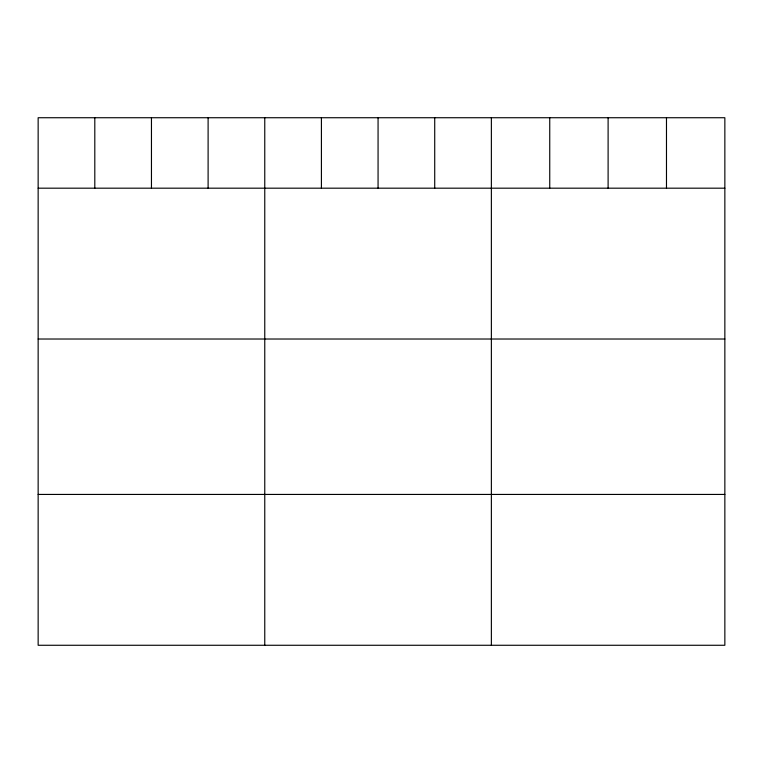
<?xml version="1.0" encoding="UTF-8"?>
<svg xmlns="http://www.w3.org/2000/svg" width="763" height="763" viewBox="0 0 763 763"><rect width="100%" height="100%" fill="white"/><g stroke="black" fill="none" stroke-linecap="round" stroke-linejoin="round"><path stroke-width="1.14" d="M724.85 188.184L724.85 645.269L38.15 645.269L38.15 117.731L724.85 117.731L724.85 188.184L38.15 188.184M38.15 339.02L724.85 339.02M38.15 494.434L724.85 494.434M666.48 117.731L666.48 188.184M608.111 117.731L608.111 188.184M549.741 117.731L549.741 188.184M491.372 117.731L491.372 645.269M434.719 117.731L434.719 188.184M378.066 117.731L378.066 188.184M321.414 117.731L321.414 188.184M264.761 117.731L264.761 645.269M208.108 117.731L208.108 188.184M151.456 117.731L151.456 188.184M94.803 117.731L94.803 188.184"/></g></svg>
